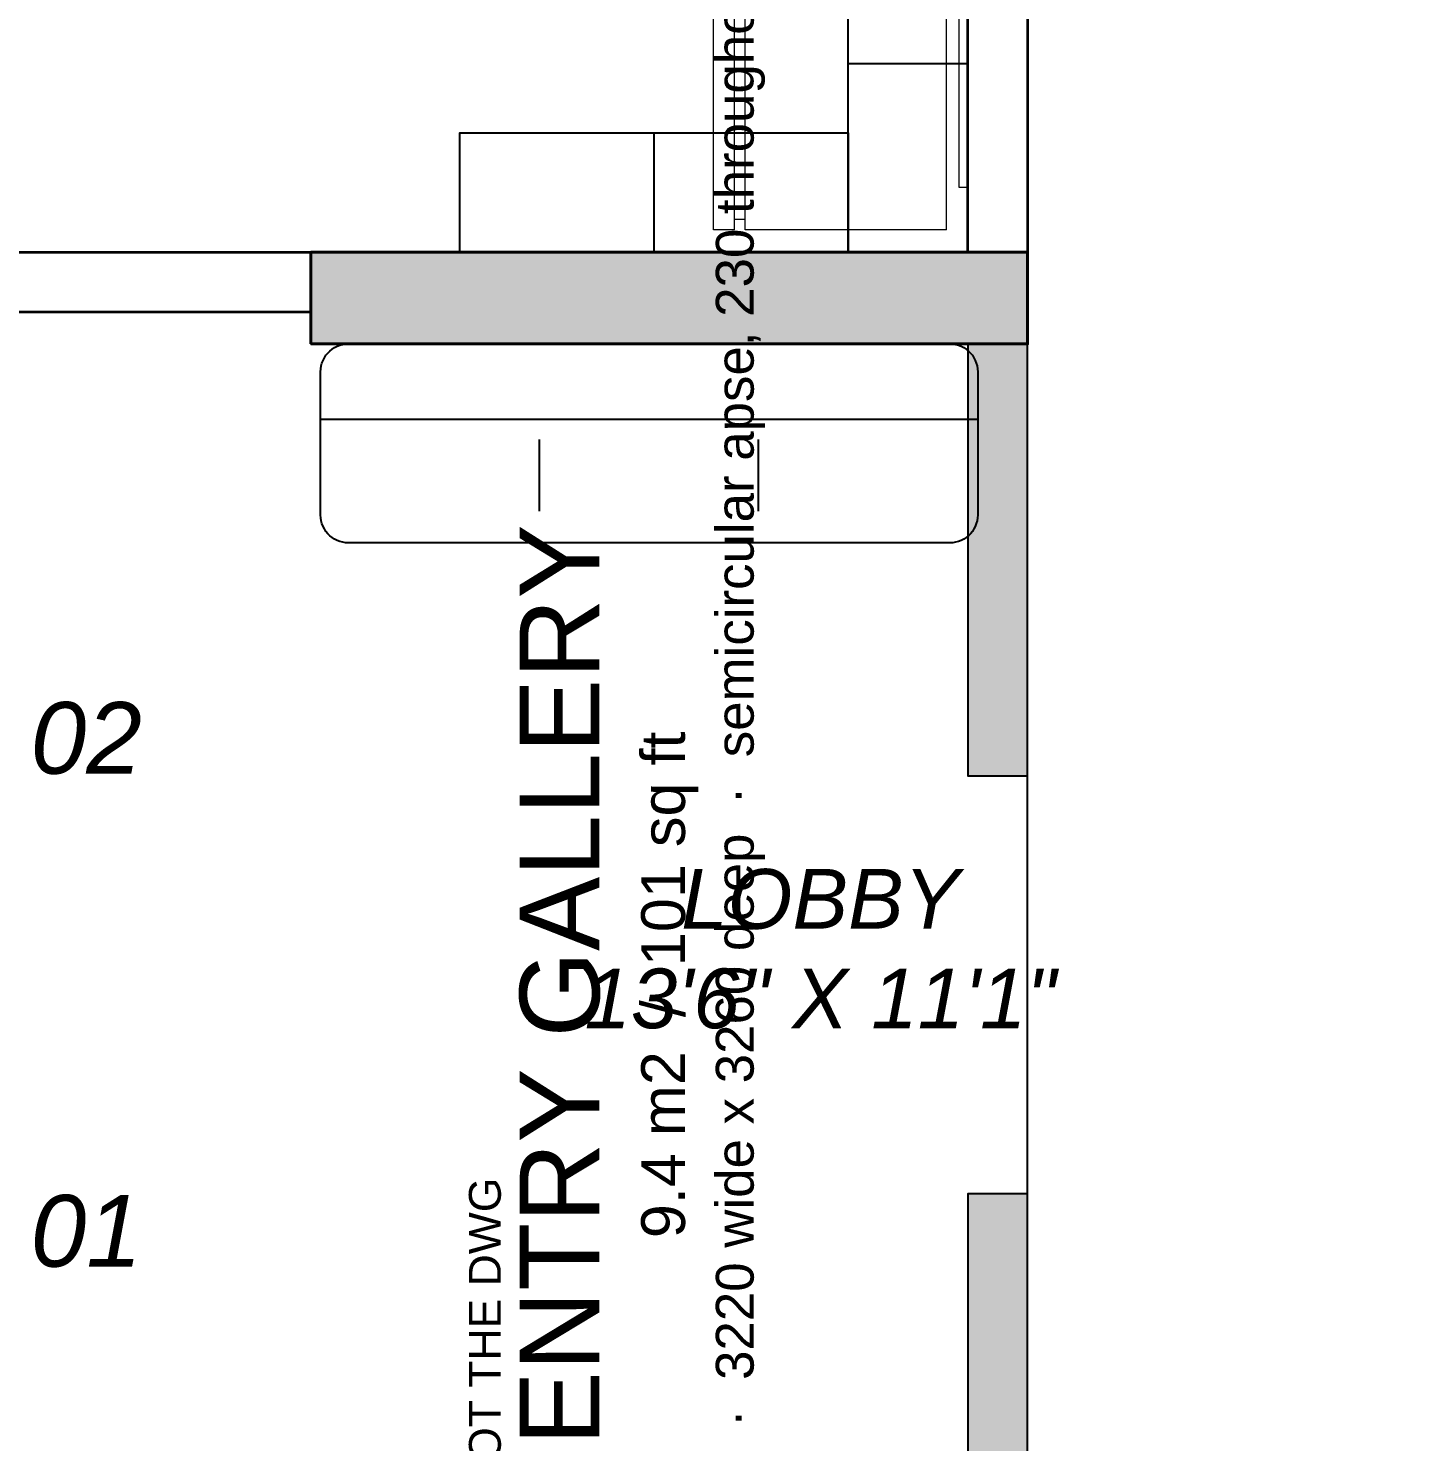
# Model space of a CAD drawing. Header units: millimetres. Extents: x 0 to 125073, y 0 to 71249.
# Drawn here: x 68820 to 72279, y 43261 to 46812 of the extents above; entities that cross this region are included whole.
import ezdxf
from ezdxf.enums import TextEntityAlignment as Align

# ---------------------------------------------------------------- set-up
doc = ezdxf.new("R2010")
doc.units = ezdxf.units.MM
for name, color, linetype, lineweight in [('DA_CARPET AREA RERA', 30, 'Continuous', 9), ('DA_COLUMN', 40, 'Continuous', 40), ('DA_TEXT IN SQ.FT', 193, 'Continuous', 9), ('DA_WALL', 7, 'Continuous', 35)]:
    doc.layers.add(name, color=color, linetype=linetype, lineweight=lineweight)
for name, color, linetype in [('DA_COLUMN HATCH', 251, 'Continuous'), ('PROP-FURN', 9, 'CONTINUOUS'), ('PROP-REF-CORE', 8, 'CONTINUOUS'), ('PROP-SCREEN', 32, 'CONTINUOUS'), ('PROP-TEXT', 3, 'CONTINUOUS'), ('PROP-WALL-NEW', 1, 'CONTINUOUS')]:
    doc.layers.add(name, color=color, linetype=linetype)
doc.layers.add('DA_FURNITURE', color=102, linetype='Continuous', lineweight=5, true_color=0xc2666666)
doc.styles.get("Standard").update_dxf_attribs({"font": 'arial.ttf'})

# ---------------------------------------------------------------- blocks, each defined once
blk = doc.blocks.new('XREF1$0$A$C25E800CC')
at = {"layer": 'DA_FURNITURE'}
for p, q in [((-0.605, -0.0488), (-0.605, -0.0688)), ((-0.605, -0.0488), (-0.205, -0.0488)), ((-0.205, -0.0488), (-0.205, -0.0688)), ((-0.705, -0.0988), (-0.105, -0.0988)), ((-0.705, -0.0988), (-0.705, -0.5738)), ((-0.605, -0.0688), (-0.205, -0.0688)), ((-0.105, -0.0988), (-0.105, -0.5738)), ((-0.705, -0.5738), (-0.105, -0.5738)), ((-0.705, -0.5988), (-0.105, -0.5988)), ((-0.705, -0.5988), (-0.705, -0.6488)), ((-0.68, -0.5738), (-0.68, -0.5988)), ((-0.13, -0.5738), (-0.13, -0.5988)), ((-0.105, -0.5988), (-0.105, -0.6488)), ((-0.705, -0.6488), (-0.105, -0.6488)), ((-0.14, -0.6488), (-0.14, -0.6838)), ((-0.13, -0.6488), (-0.13, -0.6838)), ((-0.14, -0.6838), (-0.13, -0.6838))]:
    blk.add_line(p, q, dxfattribs=at)
blk = doc.blocks.new('SRAFGADFGDFG')
at = {"layer": 'DA_FURNITURE', "lineweight": 9, "extrusion": (0, 0, -1), "xscale": 1064.518000352501, "yscale": 1064.518000352501, "zscale": -1064.518000352485, "rotation": 90}
blk.add_blockref('XREF1$0$A$C25E800CC', (29811.7, 87383, 0), dxfattribs=at)
blk = doc.blocks.new('A$C1c7226e4')
at = {"layer": 'DA_CARPET AREA RERA'}
blk.add_lwpolyline([(-1.85, 2.88), (-1.85, -0.62), (-4.425, -0.62), (-4.425, -1.325), (-4.275, -1.325), (-4.275, -2.385), (-10.355, -2.385), (-10.355, 0.665)], dxfattribs=at)
at = {"layer": 'DA_WALL'}
for points in [[(-1.85, -0.62), (-1.85, 2.11), (-1.7, 2.11), (-1.7, -0.62)], [(-3.5, -0.77), (-4.275, -0.77), (-4.275, -1.325), (-4.425, -1.325), (-4.425, -0.62), (-3.5, -0.62)]]:
    blk.add_lwpolyline(points, close=True, dxfattribs=at)
blk = doc.blocks.new('SDFHSDFGN')
at = {"layer": 'DA_COLUMN HATCH', "true_color": 0x636466}
h = blk.add_hatch(color=251, dxfattribs=at)
h.dxf.hatch_style = 1
h.paths.add_polyline_path([(-37688.6, 97346.5), (-37688.6, 97576.5), (-38888.6, 97576.5), (-38888.6, 97346.5)])
h.paths.add_polyline_path([(-31373.6, 96376.5), (-31143.6, 96376.5), (-31143.6, 97576.5), (-31373.6, 97576.5)])
h.paths.add_polyline_path([(-27778.6, 97036.5), (-27548.6, 97036.5), (-27548.6, 98236.5), (-27778.6, 98236.5)])
h.paths.add_polyline_path([(-24578.6, 97336.5), (-24348.6, 97336.5), (-24348.6, 98236.5), (-24578.6, 98236.5)])
h.paths.add_polyline_path([(-19333.6, 98536.5), (-19333.6, 97336.5), (-19103.6, 97336.5), (-19103.6, 98536.5)])
h.paths.add_polyline_path([(-13063.6, 97336.5), (-12833.6, 97336.5), (-12833.6, 98536.5), (-13063.6, 98536.5)])
h.paths.add_polyline_path([(-11543.6, 97636.5), (-11313.6, 97636.5), (-11313.6, 98536.5), (-11543.6, 98536.5)])
h.paths.add_polyline_path([(-8908.6, 94991.5), (-7708.6, 94991.5), (-7708.6, 94761.5), (-8908.6, 94761.5)])
h.paths.add_polyline_path([(-13063.6, 91111.5), (-12833.6, 91111.5), (-12833.6, 92311.5), (-13063.6, 92311.5)])
h.paths.add_polyline_path([(-19333.6, 91111.5), (-19103.6, 91111.5), (-19103.6, 92311.5), (-19333.6, 92311.5)])
h.paths.add_polyline_path([(-5998.6, 91111.5), (-5258.6, 91111.5), (-5258.6, 91341.5), (-5998.6, 91341.5)])
h.paths.add_polyline_path([(-1283.6, 91111.5), (-383.6, 91111.5), (-383.6, 91341.5), (-1283.6, 91341.5)])
h.paths.add_polyline_path([(2171.4, 90061.5), (2171.4, 91261.5), (1941.4, 91261.5), (1941.4, 90061.5)])
h.paths.add_polyline_path([(4621.4, 90061.5), (5821.4, 90061.5), (5821.4, 90291.5), (4621.4, 90291.5)])
h.paths.add_polyline_path([(4621.4, 95111.5), (5821.4, 95111.5), (5821.4, 95341.5), (4621.4, 95341.5)])
h.paths.add_polyline_path([(4621.4, 98611.5), (5821.4, 98611.5), (5821.4, 98841.5), (4621.4, 98841.5)])
h.paths.add_polyline_path([(-39638.6, 89246.5), (-38138.6, 89246.5), (-38138.6, 89476.5), (-39638.6, 89476.5)])
h.paths.add_polyline_path([(-31143.6, 92421.5), (-31143.6, 92651.5), (-32343.6, 92651.5), (-32343.6, 92421.5)])
h.paths.add_polyline_path([(-31513.6, 86346.5), (-29713.6, 86346.5), (-29713.6, 86576.5), (-31513.6, 86576.5)])
h.paths.add_polyline_path([(-31513.6, 82896.5), (-29713.6, 82896.5), (-29713.6, 83126.5), (-31513.6, 83126.5)])
h.paths.add_polyline_path([(-31518.6, 78051.5), (-30518.6, 78051.5), (-30518.6, 78281.5), (-31518.6, 78281.5)])
h.paths.add_polyline_path([(-32143.6, 76821.5), (-31143.6, 76821.5), (-31143.6, 77051.5), (-32143.6, 77051.5)])
h.paths.add_polyline_path([(-31893.6, 71896.5), (-31893.6, 72126.5), (-33093.6, 72126.5), (-33093.6, 71896.5)])
h.paths.add_polyline_path([(-37688.6, 71896.5), (-37688.6, 72126.5), (-38888.6, 72126.5), (-38888.6, 71896.5)])
h.paths.add_polyline_path([(-38438.6, 76796.5), (-38438.6, 77026.5), (-39638.6, 77026.5), (-39638.6, 76796.5)])
h.paths.add_polyline_path([(-38138.6, 79996.5), (-38138.6, 80226.5), (-39638.6, 80226.5), (-39638.6, 79996.5)])
h.paths.add_polyline_path([(-38438.6, 92446.5), (-38438.6, 92676.5), (-39638.6, 92676.5), (-39638.6, 92446.5)])
h.paths.add_polyline_path([(-31518.6, 91422), (-31288.6, 91422), (-31288.6, 89927), (-31518.6, 89927)])
h.paths.add_polyline_path([(-20908.6, 91111.5), (-20678.6, 91111.5), (-20678.6, 89881.5), (-20908.6, 89881.5)])
h.paths.add_polyline_path([(-11313.6, 92011.5), (-11313.6, 91111.5), (-11543.6, 91111.5), (-11543.6, 92011.5)])
h.paths.add_polyline_path([(1941.4, 97316.5), (2171.4, 97316.5), (2171.4, 98841.5), (1941.4, 98841.5)])
at = {"layer": 'DA_COLUMN'}
blk.add_lwpolyline([(-31513.6, 86346.5), (-29713.6, 86346.5), (-29713.6, 86576.5), (-31513.6, 86576.5)], close=True, dxfattribs=at)
blk = doc.blocks.new('A$Cfed68cb1')
at = {"layer": 'DA_TEXT IN SQ.FT', "insert": (-38.2656, -13.814), "char_height": 0.15, "attachment_point": 1}
blk.add_mtext_dynamic_manual_height_columns('\\pxqc;{\\fArial|b0|i1|c0|p34;LOBBY\\P13\'6" X 11\'1"}', width=2.300046, gutter_width=12.5, heights=[-0.4057], dxfattribs=at)
blk = doc.blocks.new('A$C3be99424')
at = {"layer": 'DA_TEXT IN SQ.FT', "char_height": 0.18}
for s, insert, attachment_point in [('\\pxqc;{\\fArial|b0|i1|c0|p34;02}', (-39.247, -13.3947), 1), ('\\pxqc;{\\fArial|b0|i1|c0|p34;01}', (-39.247, -14.8153), 7)]:
    blk.add_mtext_dynamic_manual_height_columns(s, width=0.576536, gutter_width=12.5, heights=[-0.1838], dxfattribs=dict(at, insert=insert, attachment_point=attachment_point))

msp = doc.modelspace()

# ---------------------------------------------------------------- hatches: boundary and pattern name
at = {"layer": 'PROP-SCREEN'}
h = msp.add_hatch(color=32, dxfattribs=at)
h.dxf.hatch_style = 1
h.paths.add_polyline_path([(69529, 46019), (71329, 46019), (71329, 46249), (69529, 46249)])
at = {"layer": 'PROP-WALL-NEW'}
h = msp.add_hatch(color=1, dxfattribs=at)
h.dxf.hatch_style = 1
h.paths.add_polyline_path([(71329, 44934), (71329, 46019), (71179, 46019), (71179, 44934)])
h = msp.add_hatch(color=1, dxfattribs=at)
h.dxf.hatch_style = 1
h.paths.add_polyline_path([(71329, 42799), (71329, 43884), (71179, 43884), (71179, 42799)])

# ---------------------------------------------------------------- linework, layer by layer
at = {"layer": 'PROP-FURN'}
for p, q in [((70879, 46723.16667), (71179, 46723.16667)), ((70391.5, 46249), (70391.5, 46549)), ((70104, 45599), (70104, 45779)), ((70654, 45599), (70654, 45779))]:
    msp.add_line(p, q, dxfattribs=at)
for points in [[(70879, 46249), (70879, 49094), (71179, 49094), (71179, 46249)], [(69904, 46249), (69904, 46549), (70879, 46549), (70879, 46249)], [(69554, 45949), (69554.38347, 45956.31699), (69555.52967, 45963.55382), (69557.42604, 45970.63119), (69560.05182, 45977.47157), (69563.37822, 45984), (69567.36881, 45990.14497), (69571.97986, 45995.83914), (69577.16086, 46001.02014), (69582.85503, 46005.63119), (69589, 46009.62178), (69595.52843, 46012.94818), (69602.36881, 46015.57396), (69609.44618, 46017.47033), (69616.68301, 46018.61653), (69624, 46019), (71134, 46019), (71141.31699, 46018.61653), (71148.55382, 46017.47033), (71155.63119, 46015.57396), (71162.47157, 46012.94818), (71169, 46009.62178), (71175.14497, 46005.63119), (71180.83914, 46001.02014), (71186.02014, 45995.83914), (71190.63119, 45990.14497), (71194.62178, 45984), (71197.94818, 45977.47157), (71200.57396, 45970.63119), (71202.47033, 45963.55382), (71203.61653, 45956.31699), (71204, 45949), (71204, 45589), (71203.61653, 45581.68301), (71202.47033, 45574.44618), (71200.57396, 45567.36881), (71197.94818, 45560.52843), (71194.62178, 45554), (71190.63119, 45547.85503), (71186.02014, 45542.16086), (71180.83914, 45536.97986), (71175.14497, 45532.36881), (71169, 45528.37822), (71162.47157, 45525.05182), (71155.63119, 45522.42604), (71148.55382, 45520.52967), (71141.31699, 45519.38347), (71134, 45519), (69624, 45519), (69616.68301, 45519.38347), (69609.44618, 45520.52967), (69602.36881, 45522.42604), (69595.52843, 45525.05182), (69589, 45528.37822), (69582.85503, 45532.36881), (69577.16086, 45536.97986), (69571.97986, 45542.16086), (69567.36881, 45547.85503), (69563.37822, 45554), (69560.05182, 45560.52843), (69557.42604, 45567.36881), (69555.52967, 45574.44618), (69554.38347, 45581.68301), (69554, 45589)], [(69554, 45949), (69554.38347, 45956.31699), (69555.52967, 45963.55382), (69557.42604, 45970.63119), (69560.05182, 45977.47157), (69563.37822, 45984), (69567.36881, 45990.14497), (69571.97986, 45995.83914), (69577.16086, 46001.02014), (69582.85503, 46005.63119), (69589, 46009.62178), (69595.52843, 46012.94818), (69602.36881, 46015.57396), (69609.44618, 46017.47033), (69616.68301, 46018.61653), (69624, 46019), (71134, 46019), (71141.31699, 46018.61653), (71148.55382, 46017.47033), (71155.63119, 46015.57396), (71162.47157, 46012.94818), (71169, 46009.62178), (71175.14497, 46005.63119), (71180.83914, 46001.02014), (71186.02014, 45995.83914), (71190.63119, 45990.14497), (71194.62178, 45984), (71197.94818, 45977.47157), (71200.57396, 45970.63119), (71202.47033, 45963.55382), (71203.61653, 45956.31699), (71204, 45949), (71204, 45829), (69554, 45829)]]:
    msp.add_lwpolyline(points, close=True, dxfattribs=at)
at = {"layer": 'PROP-REF-CORE'}
msp.add_line((71329.22813, 46018.9767), (71329.22813, 46248.9767), dxfattribs=at)
msp.add_lwpolyline([(71329, 41569), (71329, 48469), (75804, 48469), (75804, 41569)], close=True, dxfattribs=at)
at = {"layer": 'PROP-SCREEN'}
msp.add_lwpolyline([(69529, 46019), (71329, 46019), (71329, 46249), (69529, 46249)], close=True, dxfattribs=at)
at = {"layer": 'PROP-WALL-NEW'}
for points in [[(71329, 44934), (71329, 46019), (71179, 46019), (71179, 44934)], [(71329, 42799), (71329, 43884), (71179, 43884), (71179, 42799)]]:
    msp.add_lwpolyline(points, close=True, dxfattribs=at)

# ---------------------------------------------------------------- block references
at = {"color": 1, "xscale": 1000, "yscale": 1000, "zscale": 1000}
for name in ['A$Cfed68cb1', 'A$C3be99424']:
    msp.add_blockref(name, (107924.22813, 58513.9767), dxfattribs=at)
msp.add_blockref('SDFHSDFGN', (101042.82231, -40327.54866))
at = {"color": 1}
msp.add_blockref('SRAFGADFGDFG', (101042.82231, -40327.54866), dxfattribs=at)
at = {"layer": 'DA_WALL', "xscale": 1000, "yscale": 1000, "zscale": 1000}
msp.add_blockref('A$C1c7226e4', (73029.22813, 46868.9767), dxfattribs=at)

# ---------------------------------------------------------------- texts
at = {"layer": 'PROP-TEXT'}
for s, height, p in [('a U on the two columns  ·  3220 wide x 3260 deep  ·  semicircular apse, 230 throughout', 95, (70594, 44409)), ('ENTRY GALLERY', 200, (70154, 44409)), ('9.4 m2  /  101 sq ft', 110, (70414, 44409)), ('COLUMN AS BUILT 230 x 2725 — OPT 04, NOT THE DWG', 80, (69966.5, 42419))]:
    msp.add_text(s, height=height, rotation=90, dxfattribs=at).set_placement(p, align=Align.MIDDLE_CENTER)

doc.saveas('drawing.dxf')
